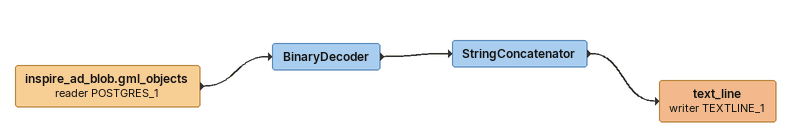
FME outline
inspire_ad_blob.gml_objects (reader POSTGRES_1)
    -> BinaryDecoder
BinaryDecoder
    -> StringConcatenator
StringConcatenator
    -> text_line (writer TEXTLINE_1)
text_line (writer TEXTLINE_1)
